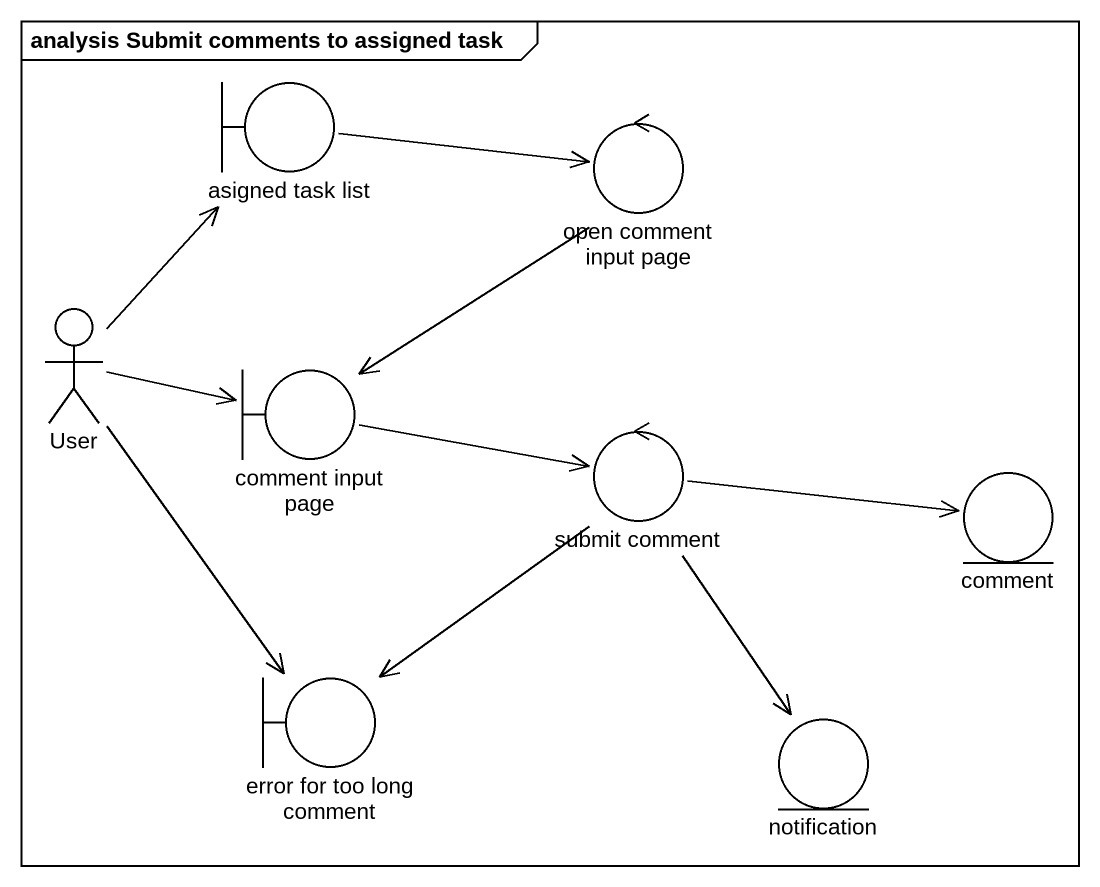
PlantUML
@startuml
mainframe analysis Submit comments to assigned task
boundary "asigned task list" as asigned_task_list
control "open comment input page" as open_comment_input_page
actor User
boundary "comment input page" as comment_input_page
control "submit comment" as submit_comment
entity comment
boundary "error for too long comment" as error_for_too_long_comment
entity notification
asigned_task_list -right-> open_comment_input_page
open_comment_input_page --> comment_input_page
User -up-> asigned_task_list
User -right-> comment_input_page
User --> error_for_too_long_comment
comment_input_page -right-> submit_comment
submit_comment -right-> comment
submit_comment --> error_for_too_long_comment
submit_comment --> notification
@enduml
